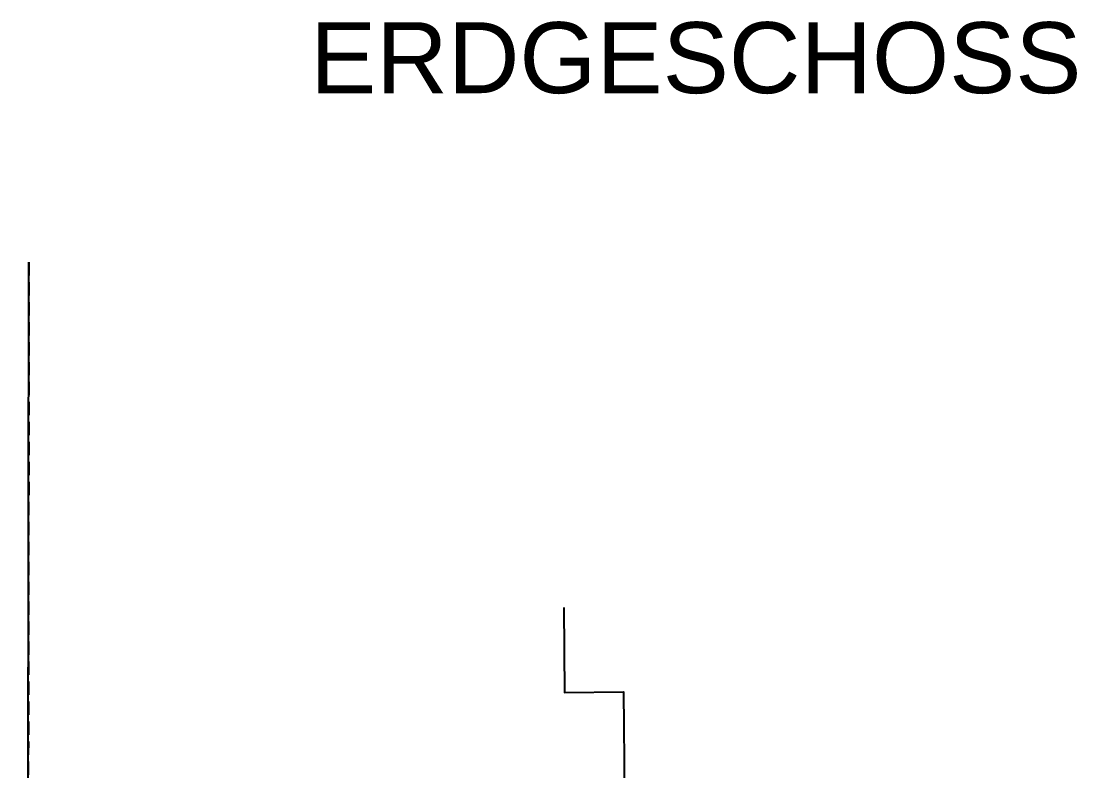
# Model space of a CAD drawing. Header units: millimetres. Extents: x 2639 to 2717, y 1476 to 1588.
# Drawn here: x 2650.5 to 2680.24, y 1566.8 to 1587.92 of the extents above; entities that cross this region are included whole.
import ezdxf

# ---------------------------------------------------------------- set-up
doc = ezdxf.new("R2010")
doc.units = ezdxf.units.MM
doc.linetypes.add('HIDDEN2', pattern=[0.1875, 0.125, -0.0625])
for name, color, linetype in [('01-BFL-G00-LEG-M0', 10, 'Continuous'), ('02-DIM-G00-LEG-M0', 8, 'Continuous'), ('02-TWB-G00-LEG-M0', 5, 'Continuous')]:
    doc.layers.add(name, color=color, linetype=linetype)
doc.styles.get("Standard").update_dxf_attribs({"font": 'arial.ttf'})

msp = doc.modelspace()

# ---------------------------------------------------------------- linework, layer by layer
at = {"layer": '01-BFL-G00-LEG-M0', "linetype": 'HIDDEN2', "ltscale": 3}
msp.add_lwpolyline([(2650.718, 1581.1278), (2650.6785, 1550.8461), (2650.6784, 1550.7161), (2650.5861, 1532.6352), (2650.4966, 1499.9397)], dxfattribs=at)
at = {"layer": '02-TWB-G00-LEG-M0'}
msp.add_lwpolyline([(2665.7825, 1571.3964), (2665.8037, 1569.0077), (2667.4712, 1569.0274), (2667.4956, 1566.1166), (2665.8376, 1566.0999), (2665.8795, 1561.5628), (2667.5374, 1561.5796), (2667.503, 1554.8344), (2665.6603, 1554.8244), (2665.6735, 1550.8309), (2650.6784, 1550.7161), (2650.718, 1581.1278)], dxfattribs=at)

# ---------------------------------------------------------------- texts
at = {"layer": '02-DIM-G00-LEG-M0', "insert": (2658.6365, 1587.8885), "char_height": 2, "width": 38.6299, "attachment_point": 1}
msp.add_mtext('{\\fArial|b0|i0|c0|p34;ERDGESCHOSS}', dxfattribs=at)

doc.saveas('drawing.dxf')
